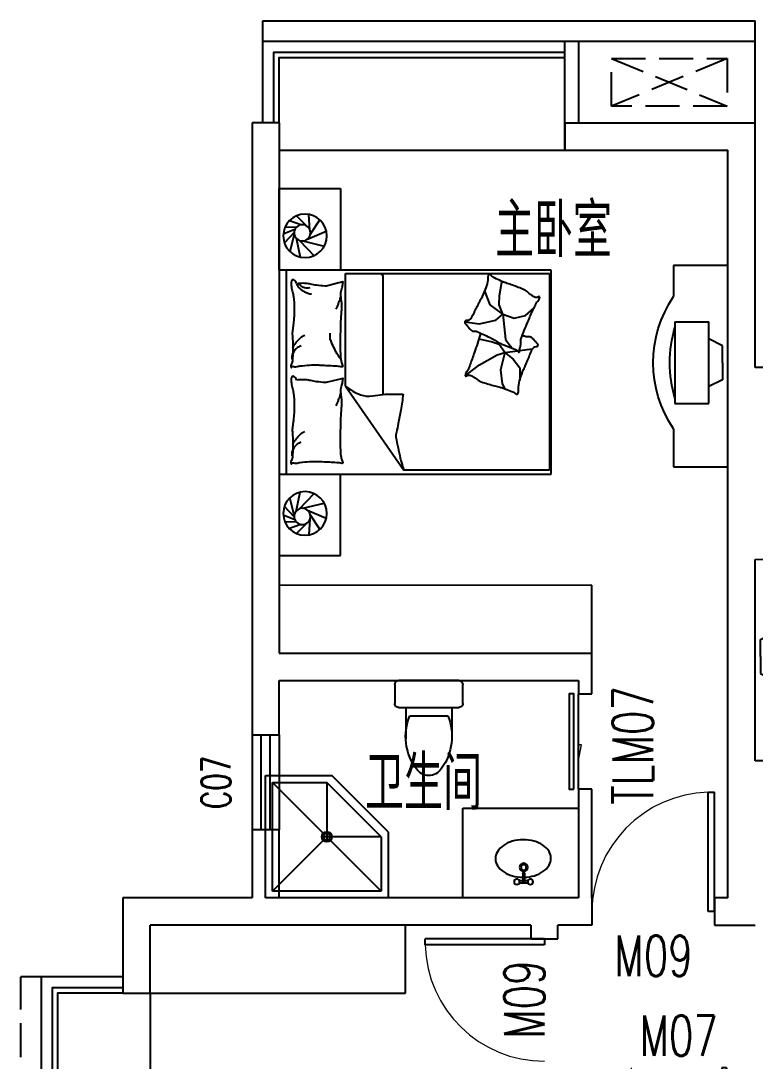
# Model space of a CAD drawing. Extents: x -503102 to -474302, y -636822 to -607622.
# Drawn here: x -503102 to -497702, y -617372 to -609722 of the extents above; entities that cross this region are included whole.
import ezdxf
from ezdxf.enums import TextEntityAlignment as Align

# ---------------------------------------------------------------- set-up
doc = ezdxf.new("R2010")
doc.units = 0
doc.header["$LTSCALE"] = 1000
doc.header["$MEASUREMENT"] = 0
doc.linetypes.add('DASH', pattern=[0.35, 0.25, -0.1])
doc.layers.get('0').update_dxf_attribs({"linetype": 'CONTINUOUS'})
for name, color, linetype in [('FUR', 8, 'CONTINUOUS'), ('Text(文字)', 7, 'CONTINUOUS'), ('WALL', 2, 'CONTINUOUS'), ('WINDOW', 3, 'CONTINUOUS'), ('WINDOW_TEXT', 7, 'CONTINUOUS'), ('厨洁', 151, 'CONTINUOUS'), ('家具', 145, 'CONTINUOUS')]:
    doc.layers.add(name, color=color, linetype=linetype)
doc.styles.add('_TCH_WINDOW', font='SIMPLEX', dxfattribs={"height": 3.5, "bigfont": 'GBCBIG'})
doc.styles.add('DIM_FONT', font='ROMAND.shx', dxfattribs={"width": 0.7})
doc.styles.add('HZ', font='', dxfattribs={"width": 0.8})
doc.styles.get("Standard").update_dxf_attribs({"font": 'GBENOR', "bigfont": 'GBCBIG'})
doc.styles.get('HZ').set_extended_font_data('FangSong_GB2312')

# ---------------------------------------------------------------- blocks, each defined once
blk = doc.blocks.new('12121')
at = {"layer": '厨洁'}
for p, q in [((21333.02979014989, 79451.70358647776), (22233.02979014988, 79451.70358647776)), ((21333.02979014989, 78964.20358647776), (21333.02979014989, 79451.70358647776)), ((22233.02979014988, 79451.70358647776), (22233.02979014988, 78551.70358647776)), ((22233.02979014988, 79451.70358647776), (22233.02979014988, 78901.70358647741)), ((21383.02979014989, 79401.70358647776), (22183.02979014989, 79401.70358647776)), ((21383.02979014989, 79401.70358647776), (21756.50729014992, 79028.22608647772)), ((21383.02979014989, 79001.70358647776), (21383.02979014989, 79401.70358647776)), ((22183.02979014989, 79401.70358647776), (21809.24729014992, 79027.92108647777)), ((22183.02979014989, 79401.70358647776), (22183.02979014989, 78601.70358647776)), ((21783.02979014989, 79001.70358647776), (21783.02979014989, 79026.70358647776)), ((21333.02979014989, 78964.20358647776), (21745.52979014988, 78551.70358647776)), ((21383.02979014989, 79001.70358647776), (21783.02979014989, 78601.70358647776)), ((21383.02979014989, 79001.70358647776), (21745.52979014988, 79001.70358647776)), ((21758.02979014989, 79001.70358647776), (21783.02979014989, 79001.70358647776)), ((21783.02979014989, 79001.70358647776), (21808.02979014988, 79001.70358647776)), ((21783.02979014989, 78976.70358647776), (21783.02979014989, 79001.70358647776)), ((21783.02979014989, 78601.70358647776), (21783.02979014989, 78964.20358647776)), ((21809.43979015003, 78975.29608647777), (22183.02979014989, 78601.70358647776)), ((22183.02979014989, 78601.70358647776), (21783.02979014989, 78601.70358647776)), ((22233.02979014988, 78551.70358647776), (21745.52979014988, 78551.70358647776))]:
    blk.add_line(p, q, dxfattribs=at)
for radius in [37.5, 25]:
    blk.add_circle((21783.02979014989, 79001.70358647776), radius, dxfattribs=at)
blk = doc.blocks.new('A$C6A1B0631')
for p, q in [((29.99990333800088, 697.2090606152195), (469.9999033379426, 697.2090606152195)), ((-9.66620573308e-05, 527.2090606152196), (-9.66619991232e-05, 667.2090606152196)), ((499.9999033379427, 667.2090606152196), (499.9999033379427, 527.2090606152196)), ((469.9999033379426, 497.2090606152196), (29.99990333794267, 497.2090606152196)), ((80.25000443341558, 496.8112619837047), (80.25000443341558, 266.8112619837629)), ((419.7498022424697, 496.8112619837047), (419.7498022424697, 266.8112619837048)), ((389.7498022425279, 436.8112619837047), (110.2500044334156, 436.8112619837047))]:
    blk.add_line(p, q)
for centre, radius, start, end in [((29.99990333797177, 667.2090606152196), 30, 89.99999999999856, 179.9999999999985), ((469.9999033379863, 667.2090606152196), 30, 1.4388e-12, 89.99999999999856), ((29.99990333797177, 527.2090606152778), 30, 179.9999999999985, 269.9999999999985), ((469.9999033379717, 527.2090606152196), 30, 269.9999999999985, 360.0000000000014), ((477.3881358073849, 284.3657454118948), 397.5299272150932, 157.4504753310705, 216.6381448733121), ((22.61167086852947, 284.3657454118948), 397.5299272151005, 323.3618551266852, 382.549524668925), ((249.9999033380009, 107.6504893804667), 109.7823411183082, 213.4508578263597, 326.5491421736364)]:
    blk.add_arc(centre, radius, start, end)
blk = doc.blocks.new('_E0BEL')
for p, q in [((0.6522834217175844, 117.5468732497684), (0.6522834221832455, 175.4968652047246)), ((12.65228342043701, 117.546873249601), (12.65228342096088, 175.4968652046154))]:
    blk.add_line(p, q)
for points, elevation in [([(12.65228342072805, 144.4557307574068, -0.0619213949914959), (85.7782436676789, 132.8287402738206, -0.0806552344356535), (148.7483689803048, 103.0044666416215, -0.1070504517096757), (194.1216056675766, 54.70981296166428, -0.138025864509439), (207.763815885759, 4.759227035472576, -0.1380258645093435), (193.353379306267, -44.97517002812672, -0.1070504517096055), (147.241206596489, -92.5647876926232, -0.0806552344357575), (83.8189038807759, -121.4150129582231, -0.0685214539471183), (2.633864805917255, -131.9564896668926, -0.0685214539470119), (-78.37906457250936, -120.1650277401895, -0.0806552344355982), (-141.3491898851352, -90.34075410804508, -0.1070504517095691), (-186.7224265724071, -42.04610042814965, -0.1380258645093513), (-200.3646367906476, 7.904485498162102, -0.1380258645094051)], 3.022155e-10), ([(-200.3646367906476, 7.904485498162102, -0.1380258645094051), (-185.9542002111557, 57.63888256903374, -0.1070504517097264), (-139.8420275013195, 105.2285002335338, -0.080655234435653), (-76.41972478554817, 134.0787254917377, -0.0650796564933818), (0.6522834219504148, 144.6237121807207, -0.0685214539470985)], 4.42014e-10)]:
    blk.add_lwpolyline(points, format="xyb", dxfattribs=dict(elevation=elevation))
for centre, radius in [((-43.34771657944656, 177.7264958539926, -4.22629522e-08), 20), ((56.65228342270712, 177.7264958530068, -4.22629522e-08), 20), ((7.181711176817771, 71.89251920751121, -4.22629522e-08), 30), ((7.181711176817771, 71.89251920751121, -4.22629522e-08), 20)]:
    blk.add_circle(centre, radius)
for centre, radius, start, end in [((6.652283418748992, -329.2449491757216, -4.22629522e-08), 516.9714450257705, 86.43569890830454, 93.56430109063734), ((6.652283428062217, 684.6979408753886, -4.22629522e-08), 516.9714450257438, 266.4356989083039, 269.3350069933236), ((6.652283423347397, 175.4968652046736, -4.22629522e-08), 6.000000000000227, 359.9999999994708, 179.9999999994708), ((6.652283428062217, 684.6979408753886, -4.22629522e-08), 516.9714450257438, 270.6649930056174, 273.564301090637), ((6.652283422881736, 117.5468732497174, -4.22629522e-08), 6.000000000000227, 179.9999999994708, 359.9999999994708)]:
    blk.add_arc(centre, radius, start, end)
at = {"style": 'DIM_FONT', "width": 0.8, "flags": 9}
for tag in ['YSIZE', 'XSIZE']:
    blk.add_attdef(tag, (0, 0), '', height=0.5, dxfattribs=at)
blk = doc.blocks.new('A$C2D356BCF')
at = {"layer": 'FUR'}
for p, q in [((146.7650076358113, 1481.688575208418), (546.7650076358113, 1481.688575208653)), ((146.7650076356949, 1201.706288412213), (146.7650076358113, 1481.688575208418)), ((546.7650076358113, 1481.688575208653), (546.7650076359276, 1.00005933875218)), ((157.1024095950415, 1015.110397828277), (407.1024095950415, 1015.11039782851)), ((157.1024095955072, 415.1103978282772), (157.1024095950415, 1015.110397828277)), ((407.1024095950415, 1015.11039782851), (407.1024095955071, 415.11039782851)), ((507.1024095952743, 840.1103978287427), (407.1024095951577, 890.11039782851)), ((507.1024095952743, 715.1103978287426), (507.1024095952743, 840.1103978287427)), ((507.1024095952743, 715.1103978287426), (507.1024095955071, 590.1103978287427)), ((507.1024095955071, 590.1103978287427), (407.1024095955071, 540.11039782851)), ((157.1024095955072, 415.1103978282772), (407.1024095955071, 415.11039782851)), ((146.7652549013728, 5.9369020164e-05), (146.7650076359277, 228.4424898412544)), ((546.7650076359276, 1.00005933875218), (146.7652549013728, 5.9369020164e-05))]:
    blk.add_line(p, q, dxfattribs=at)
for centre, radius, start, end in [((861.6229591696756, 715.0743891268502), 864.7730894710944, 145.7553427043892, 214.2446572956108), ((1044.602409595274, 715.1103978292085), 925, 163.6295489999765, 196.3704510000234)]:
    blk.add_arc(centre, radius, start, end, dxfattribs=at)
blk = doc.blocks.new('$plan$00001557')
at = {"layer": 'FUR'}
for p, q in [((0, 1350), (-450, 1350)), ((-450, 1350), (-450, 750)), ((0, 750), (0, 1350)), ((-226.2628580288729, 1043.385645860166), (-216.7448822055012, 1158.737772541004)), ((-201.8414751177188, 1073.991844597389), (-128.0646160984179, 1148.520079262147)), ((-228.5696837814758, 1011.62488136976), (-299.0861644016113, 1118.030441420385)), ((-159.9438490386819, 1082.512958085048), (-74.92773121770006, 1112.167113602976)), ((-207.2427018417511, 976.4958019923652), (-346.2910512145608, 1035.203013261372)), ((-125.3264528344152, 1063.678773501364), (-43.02658612153027, 1064.245791146997)), ((-114.8341706817737, 1047.555234995612), (-30.20005179464352, 1013.476272194879)), ((-110.9906166766304, 1011.029597181768), (-78.5141570630949, 886.2176526888505)), ((-109.8029605494812, 1026.479020546539), (-38.19819908530917, 950.4063476170413)), ((-174.3538483958691, 963.514729943883), (-331.6591951897135, 926.4161013111587)), ((-150.331208552001, 966.5335478534109), (-256.1250781952403, 855.2975523884525)), ((-124.1897011494729, 985.948515270662), (-153.2191618147772, 845.2733043468324)), ((-2000, -750), (-2000, 750)), ((-2000, 750), (0, 750)), ((-1987.83045325207, 724.1829246764535), (-1987.830453251838, -721.571529761888)), ((-488.5309666635002, 724.1829246780834), (-1987.83045325207, 724.1829246764535)), ((-761.1308476366103, 704.1829246778506), (-761.1308476364936, -165.2873221009504)), ((-488.5309666636167, -103.488738448359), (-488.5309666635002, 724.1829246780834)), ((-52.37141133332626, 750), (-52.37141133332626, -750)), ((0, 750), (0, -750)), ((-1638.147501642466, 659.6908903645817), (-1644.58949291869, 662.9906098705251)), ((-1620.957261242554, 561.6408319431354), (-1638.147501642466, 659.6908903645817)), ((-1514.378392206039, 589.1636828619521), (-1517.816383791156, 613.2461774158292)), ((-1617.519269657321, 492.8339005997402), (-1620.957261242554, 561.6408319431354)), ((-1552.196723353932, 494.5541767589745), (-1514.378392206039, 589.1636828619521)), ((-1810.04891698237, 415.4259803674649), (-1872.618190080393, 469.022565358784)), ((-1645.023484812815, 425.74704946205), (-1552.196723353932, 494.5541767589745)), ((-1645.023484812815, 425.74704946205), (-1617.519269657321, 492.8339005997402)), ((-1727.536271516117, 394.7838421782945), (-1810.04891698237, 415.4259803674649)), ((-1645.023484812815, 425.74704946205), (-1727.536271516117, 394.7838421782945)), ((-1645.023484812815, 425.74704946205), (-1663.932721005287, 239.9681976672728)), ((-1593.453046087059, 381.022612672532), (-1645.023484812815, 425.74704946205)), ((-1471.40293244319, 355.2198419594207), (-1593.453046087059, 381.022612672532)), ((-1368.262054991908, 368.9812674187124), (-1471.40293244319, 355.2198419594207)), ((-1663.932721005287, 239.9681976672728), (-1700.031915123691, 190.0831283538136)), ((-1559.275664124638, 221.6081344468985), (-1470.38433104183, 241.3751441102941)), ((-1766.864436217816, 158.128881954588), (-1861.467821219121, 169.9623197116889)), ((-1658.043702143477, 144.5170710945967), (-1752.156051272759, 156.2890877679456)), ((-1700.031915123691, 190.0831283538136), (-1708.627035323647, 178.041783099994)), ((-1658.043702143477, 144.5170710945967), (-1616.561117701349, 201.8413207370322)), ((-1616.561117701349, 201.8413207370322), (-1559.275664124638, 221.6081344468985)), ((-1721.255319918738, 95.09974288963713), (-1768.66392732237, 29.86876776302234)), ((-1658.043702143477, 144.5170710945967), (-1721.255319918738, 95.09974288963713)), ((-1602.733589553973, 126.7268407789524), (-1658.043702143477, 144.5170710945967)), ((-1658.043702143477, 144.5170710945967), (-1626.437963874312, 16.03190018935129)), ((-1472.359672029037, 51.61236082063989), (-1602.733589553973, 126.7268407789524)), ((-1768.66392732237, 29.86876776302234), (-1768.66392732237, -63.03594251070173)), ((-1626.437963874312, 16.03190018935129), (-1640.265492021688, -86.75631491607054)), ((-1368.404508911655, -27.5608816719614), (-1472.359672029037, 51.61236082063989)), ((-1640.265492021688, -86.75631491607054), (-1660.305966510903, -122.7706596506759)), ((-488.5309666636167, -103.488738448359), (-915.928643709747, -721.5715297616553)), ((0, -750), (-2000, -750)), ((-1987.830453251838, -721.571529761888), (-915.9286437098636, -721.571529761888)), ((-450, -1350), (-450, -750)), ((0, -750), (0, -1350)), ((-150.331208552001, -1005.401309504115), (-256.1250781952403, -894.1653140391572)), ((-124.1897011494729, -1024.816276921367), (-153.2191618147772, -884.1410659975371)), ((-174.3538483958691, -1002.382491594588), (-331.6591951897135, -965.2838629618635)), ((-110.9906166767469, -1049.897358832473), (-78.5141570630949, -925.0854143395557)), ((-109.8029605494812, -1065.346782197244), (-38.19819908530917, -989.2741092677459)), ((-207.2427018417511, -1015.36356364307), (-346.2910512145608, -1074.070774912077)), ((-228.5696837814758, -1050.492643020465), (-299.0861644016113, -1156.89820307109)), ((-114.8341706817737, -1086.422996646317), (-30.20005179464352, -1052.344033845584)), ((-226.2628580288729, -1082.25340751087), (-216.7448822055012, -1197.605534191709)), ((-201.8414751177188, -1112.859606248093), (-128.0646160984179, -1187.387840912852)), ((-159.9438490386819, -1121.380719735753), (-74.92773121770006, -1151.034875253681)), ((-125.3264528344152, -1102.546535152069), (-43.02658612153027, -1103.113552797702)), ((0, -1350), (-450, -1350))]:
    blk.add_line(p, q, dxfattribs=at)
blk.add_lwpolyline([(-1583.152987174108, 691.8652783776632, 0.1013919190942201), (-1559.234586530481, 710.4934710555244, -0.2237680032509501), (-1546.218089336646, 716.3610742746386, -0.2555795284433636), (-1541.376663566218, 713.6068695951252, -0.0815627085866008), (-1535.100866504712, 698.3549506685229, -0.0718052271760612), (-1533.661523332354, 681.3072468580212, 0.0699853129919421), (-1532.248469445971, 663.8154887270647, 0.0354599108751823), (-1514.75857928826, 605.4702871080952, 0.0294323486893013), (-1484.781453064643, 538.5194116246417, 0.0015539306784282), (-1467.929371439502, 506.3802540842443, -0.0015200045161783), (-1450.698927546618, 473.5249301576986, -0.004735139452577), (-1433.387308924691, 439.4862114503047, 0.0038204816556974), (-1412.008509248728, 397.2594678800088, 0.2960011448983662), (-1378.10416726314, 377.8955629297998, -0.6497743301907088), (-1367.467129011638, 357.2122805246618, -0.0231899331533064), (-1371.745035845088, 352.3719684958924, 0.0288000585939381), (-1375.146700252313, 348.435003584018, 0.0057266574220755), (-1380.404311201884, 341.4255241500214, -0.0043580803065144), (-1387.287649516016, 332.1960954435635, -0.0275279624241201), (-1402.796145362314, 313.9535370739177, -0.0462141911587343), (-1413.544502137112, 304.5488443172071, -0.194121097555792), (-1429.955747354426, 300.4807237663772, 0.1337189327007904), (-1453.843785754172, 297.4699431806803, 0.0115049885239622), (-1496.194292383734, 278.8489166353829, 0.0088817836259535), (-1550.021231578546, 252.5136086782441, 0.0124257131937093), (-1618.372365437332, 215.3831836108584, -0.0336123700455677), (-1644.223848813679, 202.7266577128321), (-1700.540598565829, 179.7035242675338), (-1743.984951960272, 161.9428198582027, 0.2243410718216135), (-1757.285988330492, 147.4148853479419, -0.722771522499555), (-1766.146016167477, 147.2452910116408, -0.1035130412990579), (-1766.642068473855, 150.9827796448953, 0.0534647381238438), (-1766.87733775645, 158.2218214250169, 0.0301092765793074), (-1771.539454950951, 181.2779847399797, -0.0314364773003218), (-1775.946527513326, 203.3743184884079, -0.0532399643574459), (-1776.364433890325, 218.4938589523081, 0.0551795226477933), (-1776.824167168699, 233.0833380937111, 0.0562710074868784), (-1783.400484463316, 258.397289512679, 0.0108003175969269), (-1834.823151849559, 384.1416001971811, 0.0045599242865635), (-1872.61819007888, 469.0225653555243, 0.0112502049699783), (-1889.01896651613, 502.9285448007285, 0.0693939607328312), (-1901.581113359076, 520.8411655600648, -0.0797562568819131), (-1912.203934125835, 536.6727501866408, -0.1063994932269791), (-1915.437612356851, 551.1461488057392, -0.3286420819917078), (-1912.350252192235, 555.4052393788006, -0.2995467624749613), (-1905.685310124536, 553.5350582215468, 0.1899166392732897), (-1896.479059664067, 548.7388647340701, 0.0335175224208069), (-1886.156726935762, 548.3473501130937, 0.0756271031388586), (-1881.631977088749, 549.1710255602375, 0.0534886286392459), (-1874.029762269463, 552.730593526503, 0.0178378667503755), (-1853.03470626974, 566.4995691434013, 0.0383935750642246), (-1830.150565112359, 585.497628562618, -0.0595290825061912), (-1814.856372617767, 597.1414531168992, -0.0359425927522917), (-1789.571933990927, 609.6666011684574, -0.011245006357116), (-1705.440940826898, 641.8721255753189, -0.0062027091860942), (-1666.766565078753, 655.14927213802, 0.010783211680623), (-1644.589492921368, 662.9906098695938, 0.0194848343010926), (-1631.692431285046, 668.4493243433535, 0.0050616242096234)], format="xyb", close=True, dxfattribs=at)
for points in [[(-126.7930115305353, 649.0190644268878, -0.2633679387580063), (-108.0043454644037, 676.9691748262848, -0.494818049593334), (-89.26110906281976, 667.7976844164077, -0.049224722880142), (-87.51721706544048, 650.1270270959938, -0.0368308428568549), (-89.26110906281976, 626.484798820922, -0.0318926909000512), (-97.39637610432692, 588.5067331213504, 0.0357819959079403), (-104.386000819155, 554.5924420924856, 0.0329412578642258), (-110.2995541269192, 464.9307725413236, 0.0265644647772248), (-104.386000819155, 353.7036061910912, 0.0179054185074339), (-99.02135129994713, 316.1893333229236, -0.0333974636936459), (-96.76743306149729, 295.9813221495133, -0.0320396294917023), (-97.4999333183514, 258.898780080257, 0.018441951395994), (-100.5206656794762, 194.5769309687894, 0.0108372939697291), (-99.76774555223528, 129.8134679261129, 0.0146238513299216), (-96.76743306149729, 81.90521103166975, 0.1112493716170288), (-89.46100785862656, 59.3584040927235, -0.1537083434765361), (-85.50787644495722, 42.47014824440703, -0.0764444186523767), (-87.23092743253801, 35.03369545936585, -0.215512293950284), (-89.26110906281976, 33.08083824953064, -0.5858582349918418), (-92.3062150827609, 35.74330039019697, 0.3634893070176432), (-94.89081675256604, 40.59232543618417, 0.1917162675796268), (-106.4259541546926, 40.6496449462138, -0.1296753022843935), (-123.0397789126727, 38.71450262796134, -0.017350206177164), (-139.8438447378576, 41.71425986057147, 0.0193256498707409), (-154.9418324535945, 44.34797105262987, 0.0188175161277147), (-223.3239292913349, 50.96231966349296, 0.0218280980030002), (-282.5501878542127, 51.85945823905058, 0.0062041541509907), (-316.400861889706, 50.47382278856821, 0.0019630604773014), (-423.2947161803021, 44.34797105262987, 0.0283408257713941), (-459.4233455349458, 40.07083790958859, -0.1170135268628909), (-468.3330838838592, 40.59232543618417, -0.3660599914315623), (-469.2643586997872, 42.02139309840275, -0.0397304305354332), (-466.456467574928, 55.61510385549627, -0.0483088234329496), (-460.9746408300707, 69.353575960733, 0.0629807230965901), (-457.0735272672027, 80.0273882234469, 0.0405796252690656), (-453.6929555620297, 103.4247192356269, 0.0143450944869819), (-451.4436783404088, 170.1646466010716, 0.0054844172030433), (-452.1922876990865, 295.6093311249278, 0.0071527060937162), (-455.1969109582715, 391.7522449053358, 0.0087615685340777), (-457.8837116115026, 434.2964974667411, -0.0081531255989414), (-460.8266186480176, 480.0116804747376, -0.062510027184643), (-456.4259942439385, 537.141001313692, 0.078669286227118), (-454.386000819155, 582.727849640185, 0.0478250924924058), (-459.1024647536687, 605.0892808986827, -0.0344939943977636), (-466.456467574928, 635.8741088155657, -0.0235713893391271), (-469.4701159588293, 661.2092940839938, -0.5102284767959722), (-468.3330838838592, 662.1640200382097), (-438.3075054148211, 654.6525328515562), (-355.7373764807127, 633.9960900538135, 0.0730409353706404), (-336.1565441959537, 632.0450608294923, 0.0233051013921503), (-275.0438638554188, 637.7519316240213, 0.0182988888762084), (-252.1994323256659, 641.8218502067027, -0.0109698913763853), (-214.2043384962017, 649.1670093522407, -0.0422811877974625), (-179.8909346904838, 652.0738288103602, -0.0272005265134367), (-126.4973212979967, 649.1670093522407)], [(-126.7787973218364, 649.197666333057, -0.0773794298008275), (-152.1195828430354, 614.3868135723749, -0.0773794298004389), (-186.8438859943999, 588.9275588418822, -0.0475254861911322), (-211.4623332455522, 579.0025954875161, -0.0475254861919447), (-237.5119613877032, 573.904584468808)], [(-142.8089705866296, 650.6739252540283, -0.0536899463297647), (-155.7863047061255, 636.4672006093897, -0.0703117485643946), (-168.0780053790658, 628.362621629145, -0.0154482349215183), (-176.6325245260959, 624.6279072535688, -0.0132435682896378), (-186.8438859943999, 620.8511344427241, -0.0821266656645959), (-204.9249020674033, 617.8611001677345, -0.064163702142309), (-228.1290210800944, 620.8511344427241)], [(-453.6728252451866, 558.6293313724453, 0.0097294744723616), (-444.6409905871842, 531.3405190536286, 0.009729474473291), (-434.5542727969585, 504.4237688889261, 0.0079705008528091), (-425.5156059400176, 482.6788317195605, 0.0079705008551367), (-415.7883921816246, 461.2330604852176)], [(-1480.437258017133, 286.0494880792685, 0.0256263773130658), (-1477.614787561935, 274.4470864289906, 0.0108003175969269), (-1435.981363105937, 145.1312700775452, 0.0045599242865635), (-1404.803410856868, 57.60311201098375, 0.0112502049699783), (-1391.049685411621, 22.53979861573316, 0.0693939607328312), (-1379.897448407486, 3.7170165264979, -0.0797562568819131), (-1370.519326541922, -12.88220704277046, -0.1063994932269791), (-1368.404508911655, -27.56088167219423, -0.3286420819917078), (-1371.809234975604, -31.57080507883802, -0.2995467624749613), (-1378.311226067249, -29.19527520681731, 0.1899166392732897), (-1387.122778535122, -23.70755595248192, 0.0335175224208069), (-1397.384737111046, -22.52601338597015, 0.0756271031388586), (-1401.959308893885, -23.0004556113854, 0.0534886286392459), (-1409.811991529539, -25.96686247712933, 0.0178378667503755), (-1431.800641400157, -38.08611752162688, 0.0383935750642246), (-1456.073614769731, -55.27428036695344, -0.0595290825061912), (-1472.215284330654, -65.7115921904333, -0.0359425927522917), (-1498.385362479603, -76.26190877635962, -0.011245006357116), (-1584.737333225552, -101.9242734634317, -0.0062027091860942), (-1624.315597536159, -112.1980728851631, 0.010783211680623), (-1647.028448516852, -118.3165291617624, 0.0194848343010926), (-1660.305966512998, -122.7706596516072, 0.0050616242096234), (-1710.497391701792, -142.397309275344, 0.1013919190942201), (-1735.773232724518, -159.1374201583676, -0.2237680032509501), (-1749.201175178284, -163.9900821284391, -0.2555795284433636), (-1753.817256197799, -160.8728970314841, -0.0815627085866008), (-1758.905572009971, -145.1848218820523, -0.0718052271760612), (-1759.0340193148, -128.0769460559822, 0.0699853129919421), (-1759.102219073102, -110.5283372055273, 0.0354599108751823), (-1772.068652195274, -51.01421768916771, 0.0294323486893013), (-1796.825984933995, 18.03737389412708, 0.0015539306784282), (-1811.165110202273, 51.37365426681935, -0.0015200045161783), (-1825.826592424651, 85.45299472589976, -0.004735139452577), (-1840.478306480334, 120.7184705592226, 0.0038204816556974), (-1858.557646425674, 164.4596229819581, 0.2960011448983662), (-1890.878058333299, 186.3652431403752, -0.6497743301907088), (-1899.898485974292, 207.8029818036593, -0.0231899331533064), (-1895.262166419066, 212.3011645914521, 0.0288000585939381), (-1891.568750797771, 215.9658193506766, 0.0057266574220755), (-1885.789348176797, 222.5516966788564, -0.0043580803065144), (-1878.218847374897, 231.2263850420714, -0.0275279624241201), (-1861.357729279669, 248.2265931542497, -0.0462141911587343), (-1849.920146354939, 256.7797864787281, -0.194121097555792), (-1833.24536795076, 259.578060869826, 0.1337189327007904), (-1809.196833450929, 260.749029162107, 0.0057790609655978), (-1787.180584505084, 268.1936501932796, 0.0088817836259535)], [(-455.1969109582715, 89.41669821809046, 0.0161077521653885), (-428.9650299670173, 128.3354323545936, 0.0245988265329337), (-413.9117758726934, 155.1416722279973, 0.009477215100867), (-390.6135754343122, 204.1799454553984, 0.0159372813057892), (-378.2564897139092, 234.0119937560521, 0.0725208528990522), (-374.6702446285635, 250.35236998857, 0.0333392788004724), (-374.5033983330941, 286.5920121546369)], [(-100.5896195458481, 175.1589926341548, 0.0278421621871093), (-111.202792232274, 198.9407667948398, 0.0486850077751128), (-119.2865462948102, 211.4775321965571, 0.0236664622263066), (-143.6456021170597, 239.4008057082538, 0.0312234184537797), (-164.3247727612033, 258.4240821704734, 0.0468009736850804), (-171.9909071292495, 263.5320910906886, 0.023190832047154), (-188.7205023034475, 271.5690377815627)], [(-94.89081675256604, 93.17234383453614, 0.0881531318181468), (-98.43457139458042, 127.7021684919018, 0.0881531318190246), (-113.6568386049475, 158.8975137979723, 0.0775471207029249), (-135.2689928915351, 180.5437503186985, 0.077547120704443), (-162.4482976893196, 194.5769309687894)], [(-126.7930115305353, -60.21891436795704, -0.2633679387580063), (-108.0043454644037, -32.26880396855995, -0.494818049593334), (-89.26110906281976, -41.4402943784371, -0.049224722880142), (-87.51721706544048, -59.11095169885084, -0.0368308428568549), (-89.26110906281976, -82.75317997392267, -0.0318926909000512), (-97.39637610432692, -120.7312456734944, 0.0357819959079403), (-104.386000819155, -154.6455367023591, 0.0329412578642258), (-110.2995541269192, -244.3072062535212, 0.0265644647772248), (-104.386000819155, -355.5343726037536, 0.0179054185074339), (-99.02135129994713, -393.0486454719211, -0.0333974636936459), (-96.76743306149729, -413.2566566453315, -0.0320396294917023), (-97.4999333183514, -450.3391987145877, 0.018441951395994), (-100.5206656794762, -514.6610478260553, 0.0108372939697291), (-99.76774555223528, -579.4245108687317, 0.0146238513299216), (-96.76743306149729, -627.3327677631748, 0.1112493716170288), (-89.46100785862656, -649.8795747021213, -0.1537083434765361), (-85.50787644495722, -666.7678305504377, -0.0764444186523767), (-87.23092743253801, -674.204283335479, -0.215512293950284), (-89.26110906281976, -676.1571405453143, -0.5858582349918418), (-92.3062150827609, -673.4946784046477, 0.3634893070176432), (-94.89081675256604, -668.6456533586606, 0.1917162675796268), (-106.4259541546926, -668.588333848631, -0.1296753022843935), (-123.0397789126727, -670.5234761668833, -0.017350206177164), (-139.8438447378576, -667.5237189342732, 0.0193256498707409), (-154.9418324535945, -664.8900077422147, 0.0188175161277147), (-223.3239292913349, -658.2756591313517, 0.0218280980030002), (-282.5501878542127, -657.3785205557942, 0.0062041541509907), (-316.400861889706, -658.7641560062766, 0.0019630604773014), (-423.2947161803021, -664.8900077422147, 0.0283408257713941), (-459.4233455349458, -669.1671408852562, -0.1170135268628909), (-468.3330838838592, -668.6456533586606, -0.3660599914315623), (-469.2643586997872, -667.216585696442, -0.0397304305354332), (-466.456467574928, -653.6228749393485, -0.0483088234329496), (-460.9746408300707, -639.8844028341118, 0.0629807230965901), (-457.0735272672027, -629.2105905713977, 0.0405796252690656), (-453.6929555620297, -605.8132595592176, 0.0143450944869819), (-451.4436783404088, -539.0733321937732, 0.0054844172030433), (-452.1922876990865, -413.628647669917, 0.0071527060937162), (-455.1969109582715, -317.485733889509, 0.0087615685340777), (-457.8837116115026, -274.9414813281037, -0.0081531255989414), (-460.8266186480176, -229.2262983201072, -0.062510027184643), (-456.4259942439385, -172.0969774811528, 0.078669286227118), (-454.386000819155, -126.5101291546598, 0.0478250924924058), (-459.1024647536687, -104.148697896162, -0.0344939943977636), (-466.456467574928, -73.3638699792791, -0.0235713893391271), (-469.4701159588293, -48.02868471085092, -0.5102284767959722), (-468.3330838838592, -47.07395875663496), (-438.3075054148211, -54.58544594328849), (-355.7373764807127, -75.24188874103129, 0.0730409353706404), (-336.1565441959537, -77.19291796535254, 0.0233051013921503), (-275.0438638554188, -71.48604717082344, 0.0182988888762084), (-252.1994323256659, -67.41612858814187, -0.0109698913763853), (-214.2043384962017, -60.0709694426041, -0.0422811877974625), (-179.8909346904838, -57.16414998448454, -0.0272005265134367), (-126.4973212979967, -60.0709694426041)], [(-488.5309666636167, -103.488738448359, -0.0852718179142582), (-598.6369900371647, -166.7940449684392, -0.1240444849517736), (-686.1659086162688, -176.0039442058186), (-781.5758952042086, -162.364597803913), (-911.7165031466866, -164.1106356123928)], [(-453.6728252451866, -150.6086474223993, 0.0097294744723616), (-444.6409905871842, -177.8974597412161, 0.009729474473291), (-434.5542727969585, -204.8142099059187, 0.0079705008528091), (-425.5156059400176, -226.5591470752843, 0.0079705008551367), (-415.7883921816246, -248.0049183096271)], [(-911.7165031466866, -164.1106356123928, 0.0078673409248488), (-893.9427607996623, -281.724163627252, 0.0095084780273965), (-875.8640361278084, -378.4709835869727, 0.006616053903061), (-861.5313435217831, -443.4851917435881, -0.0238283431850551), (-858.1735341966851, -461.6724662890191, -0.080712554601587), (-858.6611640215851, -480.3118345376567, -0.0095907749214261), (-890.6158193460433, -632.9168558949603, -0.0131328366423957), (-899.220250509563, -666.3553277349564, -0.0078593660510627), (-915.928643709747, -721.5715297616553)], [(-100.5896195458481, -534.0789861606899, 0.0278421621871093), (-111.202792232274, -510.2972120000049, 0.0486850077751128), (-119.2865462948102, -497.7604465982876, 0.0236664622263066), (-143.6456021170597, -469.8371730865908, 0.0312234184537797), (-164.3247727612033, -450.8138966243713, 0.0468009736850804), (-171.9909071292495, -445.7058877041563, 0.023190832047154), (-188.7205023034475, -437.6689410132819)], [(-94.89081675256604, -616.0656349603088, 0.0881531318181468), (-98.43457139458042, -581.535810302943, 0.0881531318190246), (-113.6568386049475, -550.3404649968724, 0.0775471207029249), (-135.2689928915351, -528.6942284761461, 0.077547120704443), (-162.4482976893196, -514.6610478260553)]]:
    blk.add_lwpolyline(points, format="xyb", dxfattribs=at)
for centre, radius in [((-189.9916913780616, 1000.990294651361), 160), ((-169.7194597717607, 1023.314668964594), 60), ((-189.9916913780616, -1039.858056302066), 159.9999999999999), ((-169.7194597717607, -1062.182430615299), 60)]:
    blk.add_circle(centre, radius, dxfattribs=at)
blk.add_arc((-741.1308476366103, 704.1829246778506), 20, 90, 180, dxfattribs=at)
at = {"layer": 'FUR', "width": 0.8, "flags": 9}
for tag in ['XSIZE', 'YSIZE']:
    blk.add_attdef(tag, (-189.9916913780616, 1000.990294651361), '', height=0.5, rotation=295.9434083312282, dxfattribs=at)
at = {"layer": 'FUR', "text_generation_flag": 4, "width": 0.7999999999995137, "flags": 9}
for tag in ['XSIZE', 'YSIZE']:
    blk.add_attdef(tag, (-189.9916913780616, -1039.858056302066), '', height=0.5000000000004297, rotation=64.05659166877182, dxfattribs=at)
blk = doc.blocks.new('A$C3D92468E')
at = {"layer": 'WINDOW', "linetype": 'DASH'}
for p, q in [((849.9999953297082, -0.0003592714201659), (-4.6702916734e-06, 349.9996407285798)), ((-4.6703207772e-06, -0.0003592714201659), (849.9999953297082, 349.9996407285798))]:
    blk.add_line(p, q, dxfattribs=at)
blk.add_lwpolyline([(849.9999953297082, -0.0003592714201659), (849.9999953297082, 349.9996407285798), (-4.6702916734e-06, 349.9996407285798), (-4.6703207772e-06, -0.0003592714201659)], close=True, dxfattribs=at)
blk = doc.blocks.new('$DorLib2D$00000001')
for p, q in [((0.45, 0.975), (0.5000000000000002, 0.975)), ((0.45, 0), (0.45, 0.975)), ((0.5, 0), (0.5, 0.975)), ((0.5, 0), (0.45, 0))]:
    blk.add_line(p, q)
at = {"lineweight": 13}
blk.add_arc((0.475, 0), 0.975, 91.46928358135379, 180, dxfattribs=at)
blk = doc.blocks.new('$TCHSYS$WIN2D')
for p, q in [((-0.5, 0.5), (0.5, 0.5)), ((0.5, 0.1666666666666666), (-0.5, 0.1666666666666666)), ((0.5, -0.1666666666666667), (-0.5, -0.1666666666666667)), ((-0.5, -0.5), (0.5, -0.5))]:
    blk.add_line(p, q)
blk = doc.blocks.new('$DorLib2D$00000020')
at = {"lineweight": 13}
blk.add_line((0.2, 0.07), (-0.2, 0.07), dxfattribs=at)
blk.add_lwpolyline([(-0.5, 0.1199999999999999), (0.5, 0.1199999999999999), (0.5, 0.17), (-0.5, 0.17)], close=True)
blk.add_lwpolyline([(-0.2, 0.07), (-0.0345802754468932, 0.0371413799325355), (-0.0345802754468932, 0.07)], dxfattribs=at)
blk.add_solid([(-0.2, 0.07), (-0.0345802754468932, 0.0371413799325355), (-0.0345802754468932, 0.07)], dxfattribs=at)

msp = doc.modelspace()

# ---------------------------------------------------------------- linework, layer by layer
at = {"layer": 'FUR'}
for p, q in [((-498901.8808220794, -613871.6436085439), (-501201.8808220799, -613873.0929951768)), ((-498901.8808220794, -614371.6436085441), (-498901.8808220794, -613871.6436085439)), ((-500274.3226176884, -616871.6444130025), (-500274.3226176884, -616371.6444130022)), ((-502151.8808220799, -616871.6444130025), (-500274.3226176884, -616871.6444130025))]:
    msp.add_line(p, q, dxfattribs=at)
at = {"layer": 'WALL', "linetype": 'Continuous'}
for p, q in [((-499101.8808220793, -609871.643608552), (-499001.8808220792, -609871.643608552)), ((-499101.8808220793, -610671.643608552), (-499101.8808220793, -609871.643608552)), ((-499001.8808220792, -609871.643608552), (-499001.8808220835, -610471.6436085518)), ((-501401.8808220794, -610471.6436085444), (-501401.8808220794, -614471.6436085446)), ((-501201.8808220794, -610471.6436085444), (-501401.8808220794, -610471.6436085444)), ((-501201.8808220794, -610471.6436085444), (-501201.8808220711, -614371.6436085453)), ((-499101.8808220793, -610471.6436085444), (-497701.8808221012, -610471.643608551)), ((-499101.8808220793, -610471.6436085444), (-499101.8808220793, -610671.6436085444)), ((-497701.8808221015, -612271.6436085434), (-497701.8808221012, -610471.643608551)), ((-499101.8808220793, -610671.6436085444), (-497901.8808220668, -610671.643608551)), ((-497901.880822078, -612371.6436085441), (-497901.8808220668, -610671.643608551)), ((-497551.8808220424, -612271.6436085321), (-497701.8808221015, -612271.6436085434)), ((-497901.880822076, -616171.6444130129), (-497901.880822078, -612371.6436085441)), ((-501201.8808220711, -614371.6436085453), (-498901.8808221026, -614371.643608545)), ((-498901.8808221212, -614671.6436085392), (-498901.8808221026, -614371.643608545)), ((-501401.8808220794, -614471.6436085446), (-501401.8808220781, -614971.6436085394)), ((-501201.8808220815, -614971.6436085394), (-501201.880822084, -614571.6436085454)), ((-501201.880822084, -614571.6436085454), (-499001.8808221019, -614571.643608545)), ((-499001.8808221019, -614571.643608545), (-499001.8808221036, -614671.6436085394)), ((-499001.8808221036, -614671.6436085394), (-498901.8808221212, -614671.6436085392)), ((-501401.8808220781, -614971.6436085394), (-501201.8808220815, -614971.6436085394)), ((-498901.8808221212, -615371.6436085392), (-499001.8808221036, -615371.6436085392)), ((-499001.8808221036, -615371.6436085392), (-499001.8808221019, -616171.6444130723)), ((-498901.8808221026, -616171.6444130132), (-498901.8808221212, -615371.6436085392)), ((-501201.8808220815, -615671.6436085392), (-501401.8808220654, -615671.6436085392)), ((-501401.8808220654, -615671.6436085392), (-501401.8808220485, -616171.6444130389)), ((-501201.880822084, -616171.6444130025), (-501201.8808220815, -615671.6436085392)), ((-501401.8808220485, -616171.6444130389), (-502351.8808220732, -616171.644413039)), ((-502351.8808220732, -616171.644413039), (-502351.8808220737, -616871.6440107609)), ((-499251.8808220796, -616171.6444130028), (-501201.880822084, -616171.6444130025)), ((-499001.8808221019, -616171.6444130723), (-499251.8808220796, -616171.6444130028)), ((-498901.8808221026, -616171.6444130132), (-498901.8808220791, -616371.6444130027)), ((-497901.880822076, -616171.6444130129), (-498001.8808221085, -616171.6444129971)), ((-498001.8808221085, -616171.6444129971), (-498001.8808221079, -616371.6444129586)), ((-501301.8808220794, -616371.6444130024), (-502151.880822091, -616371.6444130389)), ((-502151.8808221014, -616871.644010761), (-502151.880822091, -616371.6444130389)), ((-499351.8808221256, -616371.644413003), (-501301.8808220794, -616371.6444130024)), ((-499351.8808221256, -616371.644413003), (-499351.880822099, -616471.644413059)), ((-499151.8808220296, -616471.644413059), (-499151.8808220702, -616371.6444128978)), ((-498901.8808220791, -616371.6444130027), (-499151.8808220702, -616371.6444128978)), ((-498001.8808221079, -616371.6444129586), (-497701.8808220766, -616371.6444129575)), ((-499351.880822099, -616471.644413059), (-499151.8808220296, -616471.644413059)), ((-502351.8808220737, -616871.6440107609), (-502151.8808221014, -616871.644010761))]:
    msp.add_line(p, q, dxfattribs=at)
at = {"layer": 'WINDOW', "linetype": 'DASH'}
for p, q in [((-501321.8808220721, -609871.6436085443), (-501321.8808220721, -609721.6436085654)), ((-497701.880822079, -609871.6436085444), (-497701.880822079, -609721.6436085446)), ((-502951.8808220794, -616751.6440107736), (-503101.8808220793, -616751.6440107733)), ((-503101.8808220793, -619091.6440107734), (-503101.8808220793, -616751.6440107733))]:
    msp.add_line(p, q, dxfattribs=at)
at = {"layer": 'WINDOW', "linetype": 'Continuous'}
for p, q in [((-501321.8808220721, -609721.6436085654), (-497701.880822079, -609721.6436085446)), ((-499001.8808220789, -609871.643608552), (-497701.880822079, -609871.6436085444)), ((-497701.880822079, -610471.6436085443), (-497701.880822079, -609871.6436085444)), ((-499001.8808220813, -615371.6436085338), (-499001.8808220813, -614671.6436085446)), ((-502151.8808220791, -616871.6440107734), (-502151.8808220791, -618971.6440107734))]:
    msp.add_line(p, q, dxfattribs=at)
at = {"layer": 'WINDOW', "color": 4, "linetype": 'Continuous'}
msp.add_line((-501201.8808220723, -610671.6436085444), (-499101.8808220722, -610671.6436085444), dxfattribs=at)
for points in [[(-501321.8808220721, -610471.6436085444), (-501321.8808220721, -609871.6436085444), (-499101.8808220793, -609871.6436085444)], [(-501241.8808220722, -610471.6436085444), (-501241.8808220722, -609951.6436085443), (-499101.8808220793, -609951.6436085443)], [(-501201.8808220723, -610471.6436085444), (-501201.8808220723, -609991.6436085443), (-499101.8808220793, -609991.6436085443)]]:
    msp.add_lwpolyline(points, dxfattribs=at)
at = {"layer": 'WINDOW', "linetype": 'Continuous'}
for points in [[(-502351.8808220794, -616751.6440107734), (-502951.8808220794, -616751.6440107734), (-502951.8808220794, -619091.6440107734), (-502351.8808220794, -619091.6440107734)], [(-502351.8808220794, -616831.6440107734), (-502871.8808220794, -616831.6440107734), (-502871.8808220794, -619011.6440107735), (-502351.8808220794, -619011.6440107735)], [(-502351.8808220794, -616871.6440107734), (-502831.8808220794, -616871.6440107734), (-502831.8808220794, -618971.6440107734), (-502351.8808220794, -618971.6440107734)]]:
    msp.add_lwpolyline(points, dxfattribs=at)
at = {"layer": '厨洁'}
for p, q in [((-499851.8808220786, -615510.8621511253), (-499001.8808220782, -615510.8621511253)), ((-499851.8808220786, -616162.5110774231), (-499851.8808220786, -615510.8621511253))]:
    msp.add_line(p, q, dxfattribs=at)

# ---------------------------------------------------------------- block references
at = {"layer": 'FUR', "xscale": -1}
msp.add_blockref('$plan$00001557', (-501201.8808220796, -612303.9934075613), dxfattribs=at)
at = {"layer": 'WINDOW', "linetype": 'Continuous', "xscale": -1, "rotation": 180}
msp.add_blockref('A$C3D92468E', (-498757.8125083682, -609998.880262069), dxfattribs=at)
at = {"layer": 'WINDOW', "linetype": 'Continuous'}
ref = msp.add_blockref('$DorLib2D$00000020', (-498951.880822079, -615021.643608545), dxfattribs=dict(at, xscale=700, yscale=700, zscale=700, rotation=90))
ref.add_attrib('A', 'TLM07', (-498453.130822079, -615486.6436085447), dxfattribs={"layer": 'WINDOW_TEXT', "linetype": 'Continuous', "height": 297.5, "rotation": 90, "style": '_TCH_WINDOW', "width": 0.7058823529411768})
ref = msp.add_blockref('$TCHSYS$WIN2D', (-501301.8808220794, -615321.6436085447), dxfattribs=dict(at, xscale=700, yscale=-200, zscale=700, rotation=270))
ref.add_attrib('A', 'C07', (-501560.7561591364, -615518.0721799731), dxfattribs={"layer": 'WINDOW_TEXT', "linetype": 'Continuous', "height": 212.5, "rotation": 90, "style": '_TCH_WINDOW', "width": 0.7058823529411768})
ref = msp.add_blockref('$DorLib2D$00000001', (-498451.8808220763, -616271.6444130027), dxfattribs=dict(at, xscale=-900, yscale=-900, zscale=-900, rotation=180.0000000000185))
ref.add_attrib('A', 'M09', (-498736.8808220765, -616745.3944130025), dxfattribs={"layer": 'WINDOW_TEXT', "linetype": 'Continuous', "height": 297.5, "style": '_TCH_WINDOW', "width": 0.7058823529411768})
ref = msp.add_blockref('$DorLib2D$00000001', (-499251.8808220793, -616921.6444130028), dxfattribs=dict(at, xscale=900, yscale=900, zscale=900, rotation=90))
ref.add_attrib('A', 'M09', (-499250.4249634489, -617206.6444130027), dxfattribs={"layer": 'WINDOW_TEXT', "linetype": 'Continuous', "height": 297.5, "rotation": 90, "style": '_TCH_WINDOW', "width": 0.7058823529411768})
ref = msp.add_blockref('$DorLib2D$00000001', (-498261.7825418187, -617421.6444130024), dxfattribs=dict(at, xscale=700, yscale=-700, zscale=700))
ref.add_attrib('A', 'M07', (-498551.7825418182, -617332.862557986), dxfattribs={"layer": 'WINDOW_TEXT', "linetype": 'Continuous', "height": 297.5, "style": '_TCH_WINDOW', "width": 0.7058823529411768})
at = {"layer": '厨洁', "xscale": -1}
msp.add_blockref('A$C6A1B0631', (-499851.8809187406, -615268.8526691606), dxfattribs=at)
at = {"layer": '厨洁', "rotation": 180}
msp.add_blockref('12121', (-479068.8510319223, -536719.940826526), dxfattribs=at)
at = {"layer": '厨洁', "xscale": -1, "rotation": 180}
msp.add_blockref('_E0BEL', (-499411.1920828554, -615874.8554852905, 4.22629522e-08), dxfattribs=at)
at = {"layer": '家具', "xscale": -1, "rotation": 180}
msp.add_blockref('A$C2D356BCF', (-498448.6458297132, -611520.6435492041), dxfattribs=at)
at = {"layer": '家具', "rotation": 180}
msp.add_blockref('A$C2D356BCF', (-497155.1158144432, -613680.7174629375), dxfattribs=at)

# ---------------------------------------------------------------- texts
at = {"layer": 'Text(文字)', "style": 'HZ', "width": 0.6}
msp.add_text('主卧室', height=350, dxfattribs=at).set_placement((-499185.4685683456, -611423.694186922), align=Align.CENTER)
msp.add_text('卫生间', height=350, dxfattribs=at).set_placement((-500570.6530211265, -615487.530992522))

doc.saveas('drawing.dxf')
